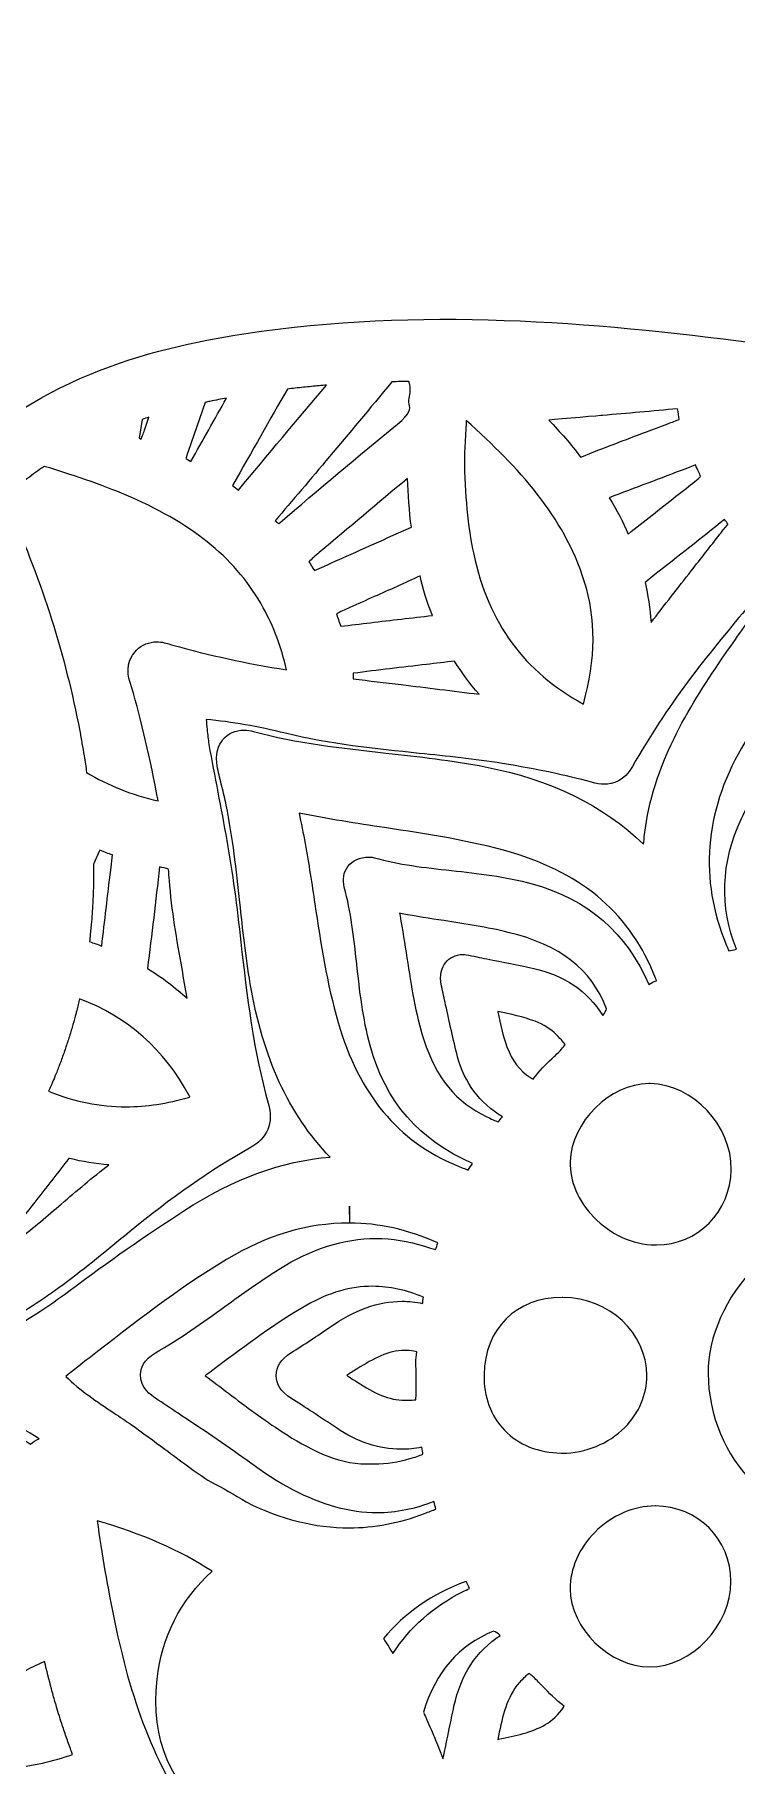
# Model space of a CAD drawing. Extents: x 269 to 1731, y -1926 to -73.
# Drawn here: x 707 to 956, y -1121 to -508 of the extents above; entities that cross this region are included whole.
import ezdxf

# ---------------------------------------------------------------- set-up
doc = ezdxf.new("R2010")
doc.units = 0
doc.header["$MEASUREMENT"] = 0
doc.layers.add('Layer 1', color=7, linetype='Continuous')

# ---------------------------------------------------------------- blocks, each defined once
blk = doc.blocks.new('block 2')
at = {"layer": 'Layer 1', "lineweight": 0}
for points, knots in [([(1727.83, -958.95), (1726.68, -954.34), (1724.8, -950), (1722.31, -945.93), (1722.29, -945.91), (1722.29, -945.89), (1722.27, -945.87), (1716.12, -937.89), (1708.18, -931.56), (1700.07, -925.88), (1667.18, -902.79), (1631.82, -888.44), (1589, -872.06), (1578.01, -867.86), (1566.75, -863.94), (1555.87, -860.14), (1555.87, -860.14), (1552.88, -859.1), (1552.88, -859.1), (1553.83, -858.46), (1554.76, -857.83), (1555.69, -857.18), (1588.32, -834.97), (1614.84, -810.79), (1637.02, -783.19), (1672.78, -738.74), (1693.97, -687.22), (1700.03, -630.03), (1707.51, -559.44), (1696.82, -487.29), (1665.36, -396.07), (1626.36, -282.98), (1570.22, -179.61), (1515.38, -84.76), (1515.38, -84.76), (1515.25, -84.5), (1515.25, -84.5), (1514.71, -83.61), (1514.12, -82.59), (1513.29, -81.58), (1513.11, -81.36), (1512.77, -80.67), (1512.54, -80.21), (1509.71, -74.47), (1505.77, -72.61), (1500.84, -74.73), (1494.21, -77.56), (1496.01, -84.45), (1496.59, -86.7), (1496.72, -87.2), (1496.86, -87.67), (1496.92, -88.11), (1499.63, -105.08), (1502.4, -122.06), (1505.15, -139.04), (1510.66, -172.86), (1516.33, -207.85), (1521.54, -242.3), (1530.4, -301.03), (1540.46, -367.6), (1541.49, -434.18), (1542, -468.91), (1541.21, -505.97), (1531.89, -541.69), (1517.09, -598.39), (1481.76, -633.77), (1423.88, -649.82), (1395.88, -657.59), (1365.21, -661.08), (1327.32, -660.76), (1323.6, -660.72), (1321.56, -660.09), (1319.84, -658.42), (1287.13, -626.78), (1245.2, -617.5), (1212.33, -612.95), (1150.71, -604.42), (1089.56, -610.2), (1032.67, -617.72), (1023.63, -618.91), (1014.52, -620.43), (1005.72, -621.89), (1003.82, -622.21), (1001.92, -622.51), (1000, -622.84), (998.08, -622.51), (996.18, -622.21), (994.28, -621.89), (985.48, -620.43), (976.37, -618.91), (967.33, -617.72), (910.44, -610.2), (849.29, -604.42), (787.67, -612.95), (754.8, -617.5), (712.87, -626.78), (680.16, -658.42), (678.44, -660.09), (676.4, -660.72), (672.68, -660.76), (634.79, -661.08), (604.12, -657.59), (576.12, -649.82), (518.24, -633.77), (482.91, -598.39), (468.11, -541.69), (458.79, -505.97), (458, -468.91), (458.51, -434.18), (459.54, -367.6), (469.6, -301.03), (478.46, -242.3), (483.67, -207.85), (489.34, -172.86), (494.85, -139.04), (497.6, -122.06), (500.37, -105.08), (503.08, -88.11), (503.14, -87.67), (503.28, -87.2), (503.41, -86.7), (503.99, -84.45), (505.79, -77.56), (499.16, -74.73), (494.23, -72.61), (490.29, -74.47), (487.46, -80.21), (487.23, -80.67), (486.89, -81.36), (486.71, -81.58), (485.88, -82.59), (485.29, -83.61), (484.75, -84.5), (484.75, -84.5), (484.62, -84.76), (484.62, -84.76), (429.78, -179.61), (373.64, -282.98), (334.64, -396.07), (303.18, -487.29), (292.49, -559.44), (299.97, -630.03), (306.03, -687.22), (327.22, -738.74), (362.98, -783.19), (385.16, -810.79), (411.68, -834.97), (444.31, -857.18), (445.24, -857.83), (446.17, -858.46), (447.12, -859.1), (447.12, -859.1), (444.13, -860.14), (444.13, -860.14), (433.25, -863.94), (421.99, -867.86), (411, -872.06), (368.18, -888.44), (332.82, -902.79), (299.93, -925.88), (291.82, -931.56), (283.88, -937.89), (277.73, -945.87), (277.71, -945.89), (277.71, -945.91), (277.69, -945.93), (275.2, -950), (273.32, -954.34), (272.17, -958.95), (268.8, -972.58), (272.25, -985.36), (278.09, -996.21), (279.65, -998.01), (281.37, -999.71), (283.25, -1001.27), (287.46, -1004.78), (291.72, -1008.73), (295.89, -1013.01), (318.51, -1036.18), (341.09, -1055.06), (364.68, -1070.45), (395.85, -1087.51), (429.8, -1099.64), (462.73, -1104.96), (474.64, -1106.88), (487.84, -1108.17), (501.79, -1108.17), (517.58, -1108.17), (534.3, -1106.51), (551.18, -1102.19), (572.26, -1096.85), (593.55, -1087.39), (613.5, -1071.92), (613.89, -1071.68), (614.27, -1071.42), (614.66, -1071.17), (615.16, -1070.83), (615.77, -1070.49), (616.4, -1070.14), (618.62, -1068.91), (621.23, -1067.47), (622.82, -1065.19), (622.74, -1067.45), (622.68, -1069.7), (622.64, -1071.94), (621.79, -1122.2), (623.55, -1166.98), (628, -1208.79), (635.42, -1278.33), (648.92, -1348.04), (669.24, -1421.91), (692.41, -1506.07), (724.43, -1590.9), (764.42, -1674.04), (766.72, -1678.82), (767.45, -1683.04), (766.74, -1687.33), (764.26, -1702.11), (765.53, -1716.28), (767.11, -1728.2), (771.88, -1764.21), (787.85, -1787.68), (815.89, -1799.99), (822.48, -1802.9), (825.35, -1806.54), (827.25, -1814.47), (833.78, -1841.58), (848.56, -1864.81), (871.2, -1883.49), (905.47, -1911.81), (946.27, -1926.12), (992.6, -1926.12), (995.03, -1926.12), (997.53, -1926.06), (1000, -1925.98), (1002.47, -1926.06), (1004.97, -1926.12), (1007.4, -1926.12), (1053.73, -1926.12), (1094.53, -1911.81), (1128.8, -1883.49), (1151.44, -1864.81), (1166.22, -1841.58), (1172.75, -1814.47), (1174.65, -1806.54), (1177.52, -1802.9), (1184.11, -1799.99), (1212.15, -1787.68), (1228.12, -1764.21), (1232.89, -1728.2), (1234.47, -1716.28), (1235.74, -1702.11), (1233.26, -1687.33), (1232.55, -1683.04), (1233.28, -1678.82), (1235.58, -1674.04), (1275.57, -1590.9), (1307.59, -1506.07), (1330.76, -1421.91), (1351.08, -1348.04), (1364.58, -1278.33), (1372, -1208.79), (1376.45, -1166.98), (1378.21, -1122.2), (1377.36, -1071.94), (1377.32, -1069.7), (1377.26, -1067.45), (1377.18, -1065.19), (1378.77, -1067.47), (1381.38, -1068.91), (1383.6, -1070.14), (1384.23, -1070.49), (1384.84, -1070.83), (1385.34, -1071.17), (1385.73, -1071.42), (1386.11, -1071.68), (1386.5, -1071.92), (1406.45, -1087.39), (1427.74, -1096.85), (1448.82, -1102.19), (1465.7, -1106.51), (1482.42, -1108.17), (1498.21, -1108.17), (1512.16, -1108.17), (1525.36, -1106.88), (1537.27, -1104.96), (1570.2, -1099.64), (1604.15, -1087.51), (1635.32, -1070.45), (1658.91, -1055.06), (1681.49, -1036.18), (1704.11, -1013.01), (1708.28, -1008.73), (1712.54, -1004.78), (1716.75, -1001.27), (1718.63, -999.71), (1720.35, -998.01), (1721.91, -996.21), (1727.75, -985.36), (1731.2, -972.58), (1727.83, -958.95)], [0, 0, 0, 0, 1, 1, 1, 2, 2, 2, 3, 3, 3, 4, 4, 4, 5, 5, 5, 6, 6, 6, 7, 7, 7, 8, 8, 8, 9, 9, 9, 10, 10, 10, 11, 11, 11, 12, 12, 12, 13, 13, 13, 14, 14, 14, 15, 15, 15, 16, 16, 16, 17, 17, 17, 18, 18, 18, 19, 19, 19, 20, 20, 20, 21, 21, 21, 22, 22, 22, 23, 23, 23, 24, 24, 24, 25, 25, 25, 26, 26, 26, 27, 27, 27, 28, 28, 28, 29, 29, 29, 30, 30, 30, 31, 31, 31, 32, 32, 32, 33, 33, 33, 34, 34, 34, 35, 35, 35, 36, 36, 36, 37, 37, 37, 38, 38, 38, 39, 39, 39, 40, 40, 40, 41, 41, 41, 42, 42, 42, 43, 43, 43, 44, 44, 44, 45, 45, 45, 46, 46, 46, 47, 47, 47, 48, 48, 48, 49, 49, 49, 50, 50, 50, 51, 51, 51, 52, 52, 52, 53, 53, 53, 54, 54, 54, 55, 55, 55, 56, 56, 56, 57, 57, 57, 58, 58, 58, 59, 59, 59, 60, 60, 60, 61, 61, 61, 62, 62, 62, 63, 63, 63, 64, 64, 64, 65, 65, 65, 66, 66, 66, 67, 67, 67, 68, 68, 68, 69, 69, 69, 70, 70, 70, 71, 71, 71, 72, 72, 72, 73, 73, 73, 74, 74, 74, 75, 75, 75, 76, 76, 76, 77, 77, 77, 78, 78, 78, 79, 79, 79, 80, 80, 80, 81, 81, 81, 82, 82, 82, 83, 83, 83, 84, 84, 84, 85, 85, 85, 86, 86, 86, 87, 87, 87, 88, 88, 88, 89, 89, 89, 90, 90, 90, 91, 91, 91, 92, 92, 92, 93, 93, 93, 94, 94, 94, 95, 95, 95, 96, 96, 96, 97, 97, 97, 98, 98, 98, 99, 99, 99, 100, 100, 100, 100]), ([(839.91, -630.72), (840.41, -632.58), (840.51, -634.26), (840.07, -636.02), (839.85, -636.91), (839.83, -637.84), (840.03, -638.73), (840.45, -640.61), (840.39, -642.14), (835.88, -645.82), (821.83, -657.26), (807.82, -669.19), (794.26, -680.71), (794.26, -680.71), (793.79, -681.12), (793.79, -681.12), (793.37, -680.72), (792.94, -680.37), (792.54, -680.05), (804.73, -665.82), (817.93, -650.11), (833.86, -630.86), (835.84, -630.8), (837.86, -630.76), (839.91, -630.72)], [0, 0, 0, 0, 1, 1, 1, 2, 2, 2, 3, 3, 3, 4, 4, 4, 5, 5, 5, 6, 6, 6, 7, 7, 7, 8, 8, 8, 8]), ([(775.3, -636.66), (771.11, -644.1), (766.89, -651.58), (762.7, -659.06), (762.09, -658.7), (761.43, -658.34), (760.9, -658.03), (761.14, -657.3), (761.45, -656.41), (761.75, -655.53), (761.75, -655.53), (767.75, -638.16), (767.75, -638.16), (768.3, -638.04), (768.85, -637.92), (769.41, -637.8), (771.56, -637.37), (773.5, -636.97), (775.3, -636.66)], [0, 0, 0, 0, 1, 1, 1, 2, 2, 2, 3, 3, 3, 4, 4, 4, 5, 5, 5, 6, 6, 6, 6]), ([(810.75, -632.05), (800.38, -644.24), (789.79, -656.74), (779.56, -669.25), (778.93, -668.73), (778.21, -668.16), (777.38, -667.62), (784.39, -655.38), (790.78, -644.16), (796.85, -633.43), (797.76, -633.31), (798.69, -633.21), (799.66, -633.11), (801.58, -632.9), (803.48, -632.7), (805.46, -632.52), (807.2, -632.34), (808.96, -632.18), (810.75, -632.05)], [0, 0, 0, 0, 1, 1, 1, 2, 2, 2, 3, 3, 3, 4, 4, 4, 5, 5, 5, 6, 6, 6, 6]), ([(745.44, -644.18), (746.26, -643.92), (747.05, -643.64), (747.84, -643.4), (747.84, -643.4), (746.28, -647.94), (746.28, -647.94), (746.04, -648.65), (745.82, -649.28), (745.56, -649.84), (745.37, -650.27), (745.21, -650.73), (745.07, -651.16), (744.81, -651.04), (744.57, -650.92), (744.32, -650.8), (744.32, -650.8), (745.44, -644.18), (745.44, -644.18)], [0, 0, 0, 0, 1, 1, 1, 2, 2, 2, 3, 3, 3, 4, 4, 4, 5, 5, 5, 6, 6, 6, 6]), ([(889.42, -644.39), (893.62, -644.04), (908.46, -642.77), (908.46, -642.77), (917.17, -642.04), (926.17, -641.27), (935.04, -640.38), (935.25, -641.7), (935.49, -643.17), (935.59, -644.14), (934.6, -644.59), (933, -645.19), (931.53, -645.74), (931.53, -645.74), (924.05, -648.55), (924.05, -648.55), (916.49, -651.4), (908.7, -654.33), (901.1, -657.39), (900.94, -657.45), (900.82, -657.49), (900.7, -657.53), (897.3, -652.94), (893.48, -648.69), (889.42, -644.39)], [0, 0, 0, 0, 1, 1, 1, 2, 2, 2, 3, 3, 3, 4, 4, 4, 5, 5, 5, 6, 6, 6, 7, 7, 7, 8, 8, 8, 8]), ([(860.22, -644.57), (878.92, -661.47), (894.57, -678.15), (901.99, -701.44), (906.24, -714.76), (906.16, -729.03), (901.69, -744.96), (880.8, -733.64), (868.07, -716.26), (862.85, -691.91), (860.71, -681.85), (859.66, -670.99), (859.54, -657.71), (859.54, -657.71), (860.1, -646.77), (860.22, -644.57)], [0, 0, 0, 0, 1, 1, 1, 2, 2, 2, 3, 3, 3, 4, 4, 4, 5, 5, 5, 5]), ([(1000.24, -652.29), (1000.3, -652.37), (1000.36, -652.45), (1000.42, -652.53), (1004.49, -657.99), (1008.77, -663.83), (1012.29, -669.84), (1021.85, -686.09), (1033.38, -702.21), (1047.53, -719.09), (1061.96, -736.29), (1072.68, -751.45), (1081.29, -766.84), (1083.74, -771.2), (1087.15, -773.41), (1091.44, -773.41), (1092.61, -773.41), (1093.8, -773.23), (1095.1, -772.88), (1117.94, -766.45), (1141.78, -763.82), (1166.24, -761.46), (1177.3, -760.39), (1188.19, -758.2), (1198.71, -756.06), (1206.71, -754.44), (1214.98, -752.75), (1223.11, -751.63), (1223.11, -751.63), (1223.94, -751.53), (1223.94, -751.53), (1226.87, -751.09), (1229.66, -750.72), (1232.39, -750.5), (1232.45, -750.48), (1232.51, -750.48), (1232.57, -750.48), (1232.55, -750.56), (1232.55, -750.66), (1232.53, -750.76), (1231.38, -762.31), (1228.83, -774.03), (1226.38, -785.35), (1226.38, -785.35), (1225.59, -788.99), (1225.59, -788.99), (1222.95, -801.12), (1221.75, -813.48), (1220.6, -825.44), (1219.85, -833.21), (1219.08, -841.27), (1217.91, -849.04), (1216.13, -861.07), (1213.97, -873.96), (1210.43, -886.56), (1209.72, -889.1), (1207.56, -896.81), (1215.87, -901.58), (1236.45, -913.36), (1256.73, -928.12), (1277.89, -946.7), (1282.54, -950.77), (1287.66, -953.84), (1292.63, -956.79), (1294.81, -958.1), (1296.86, -959.32), (1298.88, -960.63), (1310.42, -968.11), (1320.77, -974.92), (1330.54, -982.52), (1330.58, -982.55), (1330.64, -982.59), (1330.7, -982.65), (1330.62, -982.71), (1330.52, -982.79), (1330.42, -982.85), (1322.27, -989.16), (1313.35, -995.73), (1303.47, -1000.94), (1300.29, -1002.6), (1297.08, -1004.52), (1293.78, -1006.76), (1293.14, -1006.28), (1292.51, -1005.89), (1291.82, -1005.53), (1298.9, -1000.62), (1306.04, -995.93), (1313.47, -991.56), (1316.99, -989.48), (1318.99, -986.31), (1318.99, -982.83), (1318.99, -980.67), (1318.18, -976.58), (1312.71, -973.39), (1299.34, -965.6), (1286.43, -956.38), (1273.95, -947.47), (1262.17, -939.06), (1250, -930.37), (1237.28, -922.72), (1219.95, -912.29), (1204.19, -906.73), (1188.29, -905.48), (1188.3, -905.46), (1188.34, -905.44), (1188.36, -905.42), (1208.21, -885.24), (1214.33, -860.03), (1217.43, -840.32), (1218.82, -831.53), (1219.81, -822.61), (1220.74, -813.98), (1222.44, -798.58), (1224.18, -782.67), (1228.3, -767.6), (1229.58, -762.93), (1228.26, -759.84), (1226.91, -758.08), (1225.05, -755.64), (1222.08, -754.3), (1218.52, -754.3), (1217.41, -754.3), (1216.23, -754.44), (1214.98, -754.69), (1212.57, -755.19), (1210.17, -755.74), (1207.8, -756.32), (1203.28, -757.36), (1199.01, -758.35), (1194.7, -758.97), (1186.5, -760.13), (1178.13, -761.18), (1170.04, -762.19), (1159.77, -763.46), (1149.16, -764.79), (1138.74, -766.37), (1113.21, -770.25), (1093.08, -779.47), (1077.59, -794.47), (1075.87, -772.01), (1065.48, -752.95), (1055.05, -736.84), (1049.17, -727.8), (1042.82, -718.98), (1036.65, -710.43), (1027.19, -697.29), (1017.39, -683.71), (1009.5, -669.39), (1007.42, -665.61), (1004.08, -663.45), (1000.36, -663.45), (996.48, -663.45), (992.96, -665.78), (990.7, -669.88), (982.84, -684.15), (973.09, -697.66), (963.67, -710.74), (959.35, -716.7), (954.9, -722.87), (950.65, -729.09), (938.93, -746.26), (926.19, -766.63), (923.36, -791.12), (923.22, -792.27), (923.12, -793.44), (923.02, -794.61), (908.52, -780.71), (890.04, -771.71), (866.92, -767.2), (855.21, -764.9), (843.28, -763.6), (831.76, -762.33), (816.21, -760.61), (800.12, -758.85), (784.88, -754.65), (783.73, -754.34), (782.59, -754.18), (781.5, -754.18), (778.47, -754.18), (775.84, -755.39), (774.04, -757.58), (772.59, -759.36), (771.09, -762.57), (772.14, -767.67), (772.59, -769.83), (773.13, -771.95), (773.66, -774.09), (774.24, -776.4), (774.77, -778.6), (775.23, -780.83), (777.5, -792.13), (778.79, -803.91), (780.03, -815.28), (781.04, -824.68), (782.11, -834.42), (783.73, -844.02), (788.19, -870.3), (797.25, -890.1), (811.97, -905.42), (794.95, -906.75), (777.96, -913), (760.21, -924.42), (746.85, -933.04), (733.31, -942.5), (719.98, -952.52), (709.07, -960.71), (697.26, -967.59), (688.2, -972.68), (682.81, -975.69), (681.53, -979.47), (681.39, -982.12), (681.25, -984.77), (682.14, -988.65), (687.13, -992.17), (688.2, -992.92), (689.25, -993.5), (690.18, -993.99), (690.55, -994.21), (690.93, -994.41), (691.28, -994.63), (692.87, -995.54), (694.43, -996.47), (696.01, -997.38), (700.47, -999.99), (704.76, -1002.48), (708.91, -1005.17), (707.81, -1005.65), (706.8, -1006.28), (705.87, -1007.01), (702.98, -1005.19), (700.33, -1003.63), (697.77, -1002.2), (687.64, -996.58), (678.18, -989.46), (669.48, -982.55), (677.27, -976.5), (685.92, -971.12), (694.27, -965.93), (701.45, -961.48), (708.9, -956.85), (715.94, -951.72), (723.99, -945.83), (731.79, -939.44), (739.31, -933.24), (739.31, -933.24), (740.83, -932), (740.83, -932), (755.6, -919.85), (769.55, -910.13), (783.44, -902.29), (789.93, -898.63), (792.1, -893.41), (790.09, -886.34), (784.8, -867.82), (782.55, -848.25), (780.37, -829.31), (779.68, -823.22), (778.97, -816.93), (778.13, -810.73), (776.61, -799.12), (774.37, -787.48), (772.24, -776.22), (771.15, -770.56), (770.08, -764.92), (769.07, -759.24), (768.77, -757.58), (768.62, -755.84), (768.44, -754), (768.34, -752.79), (768.22, -751.59), (768.06, -750.4), (777.14, -751.29), (786.6, -752.93), (796.24, -755.31), (811.95, -759.17), (828.02, -760.83), (843.57, -762.43), (853.23, -763.42), (863.24, -764.45), (872.92, -766.01), (885.35, -768.01), (895.42, -770.15), (904.58, -772.68), (906.24, -773.16), (907.73, -773.37), (909.09, -773.37), (912.06, -773.37), (916.2, -772.28), (919.09, -767.1), (930.78, -746.01), (945.96, -727.11), (959.28, -711.4), (967.37, -701.86), (974.04, -691.35), (980.49, -681.2), (983.18, -676.97), (985.95, -672.61), (988.76, -668.42), (991.77, -663.92), (995.79, -658.07), (1000.16, -652.39), (1000.18, -652.37), (1000.2, -652.33), (1000.24, -652.29)], [0, 0, 0, 0, 1, 1, 1, 2, 2, 2, 3, 3, 3, 4, 4, 4, 5, 5, 5, 6, 6, 6, 7, 7, 7, 8, 8, 8, 9, 9, 9, 10, 10, 10, 11, 11, 11, 12, 12, 12, 13, 13, 13, 14, 14, 14, 15, 15, 15, 16, 16, 16, 17, 17, 17, 18, 18, 18, 19, 19, 19, 20, 20, 20, 21, 21, 21, 22, 22, 22, 23, 23, 23, 24, 24, 24, 25, 25, 25, 26, 26, 26, 27, 27, 27, 28, 28, 28, 29, 29, 29, 30, 30, 30, 31, 31, 31, 32, 32, 32, 33, 33, 33, 34, 34, 34, 35, 35, 35, 36, 36, 36, 37, 37, 37, 38, 38, 38, 39, 39, 39, 40, 40, 40, 41, 41, 41, 42, 42, 42, 43, 43, 43, 44, 44, 44, 45, 45, 45, 46, 46, 46, 47, 47, 47, 48, 48, 48, 49, 49, 49, 50, 50, 50, 51, 51, 51, 52, 52, 52, 53, 53, 53, 54, 54, 54, 55, 55, 55, 56, 56, 56, 57, 57, 57, 58, 58, 58, 59, 59, 59, 60, 60, 60, 61, 61, 61, 62, 62, 62, 63, 63, 63, 64, 64, 64, 65, 65, 65, 66, 66, 66, 67, 67, 67, 68, 68, 68, 69, 69, 69, 70, 70, 70, 71, 71, 71, 72, 72, 72, 73, 73, 73, 74, 74, 74, 75, 75, 75, 76, 76, 76, 77, 77, 77, 78, 78, 78, 79, 79, 79, 80, 80, 80, 81, 81, 81, 82, 82, 82, 83, 83, 83, 84, 84, 84, 85, 85, 85, 86, 86, 86, 87, 87, 87, 88, 88, 88, 89, 89, 89, 90, 90, 90, 91, 91, 91, 92, 92, 92, 93, 93, 93, 94, 94, 94, 95, 95, 95, 96, 96, 96, 97, 97, 97, 98, 98, 98, 99, 99, 99, 100, 100, 100, 101, 101, 101, 101]), ([(700.9, -668.26), (703.04, -666.46), (705.02, -664.93), (706.98, -663.49), (707.91, -662.82), (708.86, -662.12), (709.81, -661.49), (709.86, -661.45), (710.54, -660.98), (710.79, -660.8), (722.91, -664.44), (732.72, -667.94), (741.45, -671.76), (764.12, -681.62), (779.02, -694.04), (788.31, -710.86), (791.93, -717.43), (794.64, -724.63), (796.56, -732.85), (782.49, -730.63), (768.97, -727.68), (756.31, -724.1), (756.01, -724.02), (755.73, -723.94), (755.44, -723.84), (754.13, -723.45), (752.49, -722.93), (750.57, -722.93), (747.88, -722.93), (745.4, -723.96), (743.41, -725.92), (738.89, -730.43), (740.66, -735.76), (741.39, -738.03), (741.49, -738.33), (741.59, -738.61), (741.66, -738.88), (745.21, -751.05), (748.29, -764.27), (751.08, -779.25), (741.82, -777.17), (733.31, -773.79), (725.75, -769.18), (725.5, -767.28), (725.2, -765.32), (724.86, -763.3), (724.63, -761.82), (724.39, -760.35), (724.13, -758.97), (723.89, -757.46), (723.62, -755.98), (723.34, -754.48), (718.25, -727.78), (710, -701.64), (698.78, -676.77), (696.82, -672.43), (696.75, -671.74), (700.9, -668.26)], [0, 0, 0, 0, 1, 1, 1, 2, 2, 2, 3, 3, 3, 4, 4, 4, 5, 5, 5, 6, 6, 6, 7, 7, 7, 8, 8, 8, 9, 9, 9, 10, 10, 10, 11, 11, 11, 12, 12, 12, 13, 13, 13, 14, 14, 14, 15, 15, 15, 16, 16, 16, 17, 17, 17, 18, 18, 18, 19, 19, 19, 19]), ([(938.08, -668.61), (938.08, -668.61), (934.36, -671.52), (934.36, -671.52), (928.84, -675.84), (923.16, -680.27), (917.56, -684.76), (915.8, -680.63), (913.57, -676.37), (910.81, -671.9), (919.9, -668.5), (929.06, -665.01), (937.92, -661.63), (937.92, -661.63), (941.35, -660.32), (941.35, -660.32), (942.18, -661.99), (942.91, -663.51), (943.19, -664.36), (942.34, -665.29), (940.2, -666.97), (938.08, -668.61)], [0, 0, 0, 0, 1, 1, 1, 2, 2, 2, 3, 3, 3, 4, 4, 4, 5, 5, 5, 6, 6, 6, 7, 7, 7, 7]), ([(804.49, -694.56), (805.34, -693.71), (806.83, -692.44), (808.17, -691.31), (818.58, -682.55), (828.97, -673.8), (839.42, -665.07), (839.64, -670.73), (840.03, -676.55), (840.76, -682.35), (840.76, -682.35), (832.49, -686.05), (832.49, -686.05), (823.81, -689.93), (815.12, -693.8), (806.47, -697.72), (805.68, -696.52), (804.95, -695.37), (804.49, -694.56)], [0, 0, 0, 0, 1, 1, 1, 2, 2, 2, 3, 3, 3, 4, 4, 4, 5, 5, 5, 6, 6, 6, 6]), ([(952.84, -681.3), (952.82, -681.32), (952.81, -681.36), (952.79, -681.38), (952.03, -682.27), (951.12, -683.38), (950.01, -684.82), (946.65, -689.15), (943.27, -693.47), (939.88, -697.8), (935.19, -703.8), (930.4, -709.93), (925.64, -716.13), (925.24, -711.1), (924.55, -706.39), (923.52, -701.88), (923.52, -701.88), (927, -699.13), (927, -699.13), (935.13, -692.76), (943.5, -686.19), (951.7, -679.6), (952.13, -680.25), (952.51, -680.8), (952.84, -681.3)], [0, 0, 0, 0, 1, 1, 1, 2, 2, 2, 3, 3, 3, 4, 4, 4, 5, 5, 5, 6, 6, 6, 7, 7, 7, 8, 8, 8, 8]), ([(826.24, -716.17), (822.78, -716.58), (819.29, -717), (815.81, -717.41), (815.2, -715.75), (814.56, -714.11), (814.25, -713), (815.38, -712.41), (817.24, -711.57), (818.94, -710.8), (821.83, -709.5), (824.74, -708.21), (827.64, -706.92), (832.97, -704.57), (838.45, -702.14), (843.85, -699.62), (844.86, -704.23), (846.32, -708.9), (848.2, -713.61), (840.9, -714.42), (833.58, -715.29), (826.24, -716.17)], [0, 0, 0, 0, 1, 1, 1, 2, 2, 2, 3, 3, 3, 4, 4, 4, 5, 5, 5, 6, 6, 6, 7, 7, 7, 7]), ([(1047.14, -833.05), (1046.26, -832.78), (1045.37, -832.5), (1044.62, -832.24), (1044.9, -831.37), (1045.26, -830.36), (1045.59, -829.37), (1050.4, -815.36), (1049.71, -801.14), (1043.53, -787.05), (1039.16, -777.03), (1033.13, -768.31), (1026.28, -758.75), (1026.28, -758.75), (1024.81, -756.69), (1024.81, -756.69), (1019.25, -748.97), (1013.52, -740.98), (1008.79, -732.69), (1007.9, -731.17), (1005.18, -726.48), (1000.22, -726.48), (996.93, -726.48), (994.16, -728.45), (991.97, -732.33), (987.41, -740.37), (981.89, -748.08), (976.53, -755.54), (974.1, -758.95), (971.56, -762.47), (969.15, -765.99), (964.04, -773.43), (960.5, -779.43), (957.67, -785.5), (950.39, -801.2), (949.8, -816.77), (955.87, -831.81), (954.84, -832.07), (953.91, -832.28), (953.18, -832.42), (952.71, -831.37), (952.07, -829.69), (951.42, -828.01), (942.53, -804.76), (945.05, -781.33), (958.94, -758.41), (971.41, -737.81), (986.01, -718.74), (999.96, -701.15), (1003.03, -705.12), (1006.11, -709.06), (1009.2, -713.02), (1022.97, -730.53), (1037.18, -748.66), (1047, -768.96), (1051.77, -778.83), (1054.18, -789.64), (1054.2, -801.02), (1054.24, -811.47), (1051.92, -821.95), (1047.14, -833.05)], [0, 0, 0, 0, 1, 1, 1, 2, 2, 2, 3, 3, 3, 4, 4, 4, 5, 5, 5, 6, 6, 6, 7, 7, 7, 8, 8, 8, 9, 9, 9, 10, 10, 10, 11, 11, 11, 12, 12, 12, 13, 13, 13, 14, 14, 14, 15, 15, 15, 16, 16, 16, 17, 17, 17, 18, 18, 18, 19, 19, 19, 20, 20, 20, 20]), ([(820.16, -734.09), (828.79, -732.97), (837.6, -731.94), (846.11, -730.95), (849.41, -730.57), (852.72, -730.18), (856.08, -729.78), (858.53, -733.76), (861.36, -737.62), (864.77, -741.51), (855.49, -740.33), (846.23, -739.2), (837.18, -738.11), (831.52, -737.42), (825.86, -736.75), (820.2, -736.03), (820.18, -735.66), (820.18, -735.26), (820.18, -734.92), (820.16, -734.65), (820.16, -734.37), (820.16, -734.09)], [0, 0, 0, 0, 1, 1, 1, 2, 2, 2, 3, 3, 3, 4, 4, 4, 5, 5, 5, 6, 6, 6, 7, 7, 7, 7]), ([(927.4, -843.03), (926.53, -843.32), (925.64, -843.76), (924.82, -844.29), (917.07, -826.05), (903.2, -814.04), (883.59, -808.64), (874.05, -806.02), (864.33, -804.96), (854.93, -803.93), (845.37, -802.88), (836.35, -801.87), (827.57, -799.39), (827.15, -799.28), (826.73, -799.2), (826.3, -799.18), (826.06, -799.16), (825.82, -799.16), (825.59, -799.16), (822.54, -799.16), (819.95, -800.34), (818.32, -802.48), (816.74, -804.54), (816.29, -807.17), (817.02, -809.84), (819.39, -818.57), (820.36, -827.49), (821.41, -836.93), (822.46, -846.45), (823.55, -856.29), (826.16, -865.92), (831.5, -885.65), (843.69, -899.66), (862.41, -907.64), (861.88, -908.51), (861.34, -909.38), (860.93, -909.99), (859.88, -909.64), (858.32, -908.98), (856.87, -908.39), (836.01, -899.82), (822.26, -883.24), (814.84, -857.71), (810.88, -844.06), (808.71, -829.63), (806.59, -815.7), (805.54, -808.72), (804.45, -801.51), (803.15, -794.41), (802.47, -790.79), (801.74, -787.17), (800.99, -783.56), (811.12, -785.7), (821.35, -787.24), (831.31, -788.73), (846.21, -790.97), (861.62, -793.28), (876.18, -797.55), (901.93, -805.15), (918.61, -819.72), (927.22, -842.1), (927.36, -842.45), (927.46, -842.73), (927.52, -842.97), (927.48, -842.99), (927.44, -843.01), (927.4, -843.03)], [0, 0, 0, 0, 1, 1, 1, 2, 2, 2, 3, 3, 3, 4, 4, 4, 5, 5, 5, 6, 6, 6, 7, 7, 7, 8, 8, 8, 9, 9, 9, 10, 10, 10, 11, 11, 11, 12, 12, 12, 13, 13, 13, 14, 14, 14, 15, 15, 15, 16, 16, 16, 17, 17, 17, 18, 18, 18, 19, 19, 19, 20, 20, 20, 21, 21, 21, 22, 22, 22, 22]), ([(728.21, -801.71), (728.21, -801.71), (729.69, -798.39), (730.42, -796.72), (732.03, -797.42), (733.49, -797.95), (734.94, -798.37), (734.94, -798.37), (734.3, -803.75), (734.3, -803.75), (733.21, -812.91), (732.15, -821.81), (731.14, -830.66), (729.71, -830.13), (728.25, -829.59), (726.8, -829.1), (726.9, -828.29), (726.98, -827.49), (727.04, -826.7), (727.04, -826.7), (727.42, -823), (727.42, -823), (727.61, -820.51), (727.79, -818.04), (727.95, -815.5), (727.99, -814.47), (728.03, -813.44), (728.07, -812.36), (728.11, -811.98), (728.13, -811.62), (728.11, -811.25), (728.25, -807.98), (728.29, -804.86), (728.21, -801.71)], [0, 0, 0, 0, 1, 1, 1, 2, 2, 2, 3, 3, 3, 4, 4, 4, 5, 5, 5, 6, 6, 6, 7, 7, 7, 8, 8, 8, 9, 9, 9, 10, 10, 10, 11, 11, 11, 11]), ([(747.3, -838.58), (748.79, -826.82), (750.31, -814.69), (751.54, -802.66), (752.75, -802.9), (753.93, -803.13), (754.69, -803.35), (754.88, -804.46), (755.02, -806.46), (755.1, -807.41), (755.87, -818.06), (757.73, -828.54), (759.55, -838.69), (760.17, -842.14), (760.78, -845.64), (761.35, -849.14), (757.18, -845.4), (752.53, -841.76), (747.3, -838.58)], [0, 0, 0, 0, 1, 1, 1, 2, 2, 2, 3, 3, 3, 4, 4, 4, 5, 5, 5, 6, 6, 6, 6]), ([(867.52, -835.21), (865.14, -834.74), (862.73, -834.26), (860.22, -833.75), (859.84, -833.67), (859.44, -833.63), (859.05, -833.63), (859.01, -833.63), (858.97, -833.63), (858.93, -833.65), (856.46, -833.69), (854.32, -834.74), (852.85, -836.6), (851.71, -838.1), (850.52, -840.75), (851.45, -844.87), (851.94, -847.08), (852.44, -849.32), (852.91, -851.56), (854.22, -857.55), (855.57, -863.77), (857.15, -869.86), (859.48, -878.96), (864.95, -886.28), (873, -891.13), (872.46, -891.83), (871.95, -892.5), (871.53, -892.97), (870.55, -892.58), (868.98, -891.85), (867.46, -891.13), (856.69, -886.09), (849.41, -877.16), (845.18, -863.88), (842.17, -854.52), (840.72, -844.95), (839.18, -834.8), (838.45, -829.93), (837.68, -824.9), (836.75, -819.94), (836.69, -819.66), (836.63, -819.38), (836.57, -819.06), (836.89, -819.12), (837.2, -819.18), (837.52, -819.24), (842.43, -820.17), (847.39, -820.92), (852.22, -821.66), (859.8, -822.82), (867.64, -824.01), (875.1, -825.83), (893.42, -830.26), (904.5, -838.85), (909.9, -852.86), (909.73, -853.52), (909.21, -854.43), (908.6, -855.28), (903.06, -846.55), (894.81, -840.95), (884.08, -838.6), (878.68, -837.41), (873.26, -836.34), (867.52, -835.21)], [0, 0, 0, 0, 1, 1, 1, 2, 2, 2, 3, 3, 3, 4, 4, 4, 5, 5, 5, 6, 6, 6, 7, 7, 7, 8, 8, 8, 9, 9, 9, 10, 10, 10, 11, 11, 11, 12, 12, 12, 13, 13, 13, 14, 14, 14, 15, 15, 15, 16, 16, 16, 17, 17, 17, 18, 18, 18, 19, 19, 19, 20, 20, 20, 21, 21, 21, 21]), ([(719.32, -863.73), (719.8, -862.3), (720.23, -860.84), (720.67, -859.39), (720.75, -859.1), (720.83, -858.82), (720.91, -858.5), (721.32, -857.16), (721.68, -855.79), (722.03, -854.43), (722.07, -854.31), (722.09, -854.19), (722.11, -854.07), (722.49, -852.64), (722.85, -851.22), (723.16, -849.84), (723.2, -849.68), (723.24, -849.52), (723.28, -849.34), (740.42, -855.87), (753.2, -867.19), (762.19, -883.81), (762.24, -883.91), (762.3, -884.01), (762.34, -884.11), (762.19, -884.15), (762.01, -884.21), (761.83, -884.27), (754.37, -886.46), (746.93, -887.59), (739.73, -887.59), (730.48, -887.59), (721.28, -885.73), (712.3, -882.09), (712.38, -881.95), (712.44, -881.79), (712.5, -881.65), (713.03, -880.45), (713.57, -879.22), (714.06, -878.01), (714.3, -877.54), (714.48, -877.08), (714.57, -876.79), (715.11, -875.48), (715.64, -874.17), (716.1, -872.93), (716.63, -871.52), (717.17, -870.1), (717.66, -868.67), (717.78, -868.4), (717.86, -868.14), (717.94, -867.86), (718.41, -866.5), (718.87, -865.13), (719.32, -863.73)], [0, 0, 0, 0, 1, 1, 1, 2, 2, 2, 3, 3, 3, 4, 4, 4, 5, 5, 5, 6, 6, 6, 7, 7, 7, 8, 8, 8, 9, 9, 9, 10, 10, 10, 11, 11, 11, 12, 12, 12, 13, 13, 13, 14, 14, 14, 15, 15, 15, 16, 16, 16, 17, 17, 17, 18, 18, 18, 18]), ([(884.06, -877.56), (884, -877.64), (883.94, -877.72), (883.88, -877.78), (883.65, -877.66), (883.33, -877.48), (882.93, -877.22), (879.13, -874.81), (876.48, -871.34), (874.6, -866.34), (873.14, -862.48), (872.31, -858.36), (871.4, -853.99), (871.4, -853.93), (871.38, -853.87), (871.36, -853.81), (876.03, -854.78), (880.42, -855.73), (884.56, -857.32), (887.6, -858.5), (890.08, -860.05), (892.07, -862.02), (894.11, -864.04), (894.9, -865.09), (895.22, -865.59), (894.9, -866.08), (894.13, -867.09), (892.15, -869.01), (891.62, -869.52), (891.09, -870.04), (890.53, -870.57), (888.32, -872.67), (886.02, -874.87), (884.06, -877.56)], [0, 0, 0, 0, 1, 1, 1, 2, 2, 2, 3, 3, 3, 4, 4, 4, 5, 5, 5, 6, 6, 6, 7, 7, 7, 8, 8, 8, 9, 9, 9, 10, 10, 10, 11, 11, 11, 11]), ([(927.54, -936.53), (927.54, -936.53), (927.12, -936.51), (927.12, -936.51), (919.17, -936.39), (911.19, -932.77), (905.25, -926.59), (899.85, -920.95), (896.84, -913.81), (897, -906.98), (897.36, -893.07), (911.15, -879.4), (924.88, -879.4), (924.88, -879.4), (925.34, -879.4), (925.34, -879.4), (940.56, -879.74), (954.25, -894.24), (954.03, -909.85), (953.81, -924.81), (942.18, -936.53), (927.54, -936.53)], [0, 0, 0, 0, 1, 1, 1, 2, 2, 2, 3, 3, 3, 4, 4, 4, 5, 5, 5, 6, 6, 6, 7, 7, 7, 7]), ([(733.67, -908.13), (727.81, -912.62), (722.25, -917.35), (716.79, -922.02), (711.94, -926.16), (706.92, -930.45), (701.85, -934.39), (700.11, -935.74), (699.5, -935.85), (699.5, -935.85), (699.5, -935.85), (698.96, -935.78), (697.68, -934.75), (697.68, -934.75), (697.12, -934.29), (697.12, -934.29), (697.16, -934.23), (702.07, -928.04), (702.07, -928.04), (707.69, -920.95), (713.51, -913.65), (719.13, -906.35), (719.28, -906.13), (719.42, -905.97), (719.52, -905.86), (719.58, -905.88), (719.66, -905.88), (719.76, -905.92), (724.25, -907.02), (728.84, -907.76), (733.67, -908.13)], [0, 0, 0, 0, 1, 1, 1, 2, 2, 2, 3, 3, 3, 4, 4, 4, 5, 5, 5, 6, 6, 6, 7, 7, 7, 8, 8, 8, 9, 9, 9, 10, 10, 10, 10]), ([(819, -928.77), (829.25, -928.79), (839.48, -931.07), (850.16, -935.74), (849.89, -936.61), (849.63, -937.46), (849.37, -938.17), (848.26, -937.85), (846.8, -937.4), (845.43, -936.94), (839.72, -935.14), (833.94, -934.21), (828.22, -934.21), (816.86, -934.21), (805.32, -937.87), (793.93, -945.1), (787.32, -949.27), (780.94, -953.84), (774.77, -958.27), (766.85, -963.97), (758.66, -969.87), (750.15, -974.74), (745.9, -977.17), (744.91, -980.22), (744.83, -982.36), (744.67, -987.15), (748.79, -989.88), (750.13, -990.79), (752.79, -992.57), (755.46, -994.33), (758.13, -996.11), (766.26, -1001.51), (774.65, -1007.09), (782.59, -1012.89), (794.12, -1021.36), (803.8, -1026.45), (814.01, -1029.33), (818.86, -1030.7), (823.77, -1031.39), (828.59, -1031.39), (835.42, -1031.39), (842.19, -1030.03), (848.72, -1027.36), (848.98, -1028.33), (849.23, -1029.27), (849.41, -1030.03), (848.38, -1030.48), (846.9, -1031.06), (845.41, -1031.61), (836.57, -1034.99), (827.59, -1036.7), (818.72, -1036.7), (806.69, -1036.7), (794.74, -1033.71), (782.21, -1027.53), (778.13, -1024.94), (773.94, -1022.55), (769.74, -1020.45), (764.2, -1016.85), (758.76, -1012.79), (753.5, -1008.85), (749.62, -1005.96), (745.6, -1002.98), (741.53, -1000.15), (739.55, -998.76), (737.53, -997.42), (735.51, -996.07), (729.3, -991.93), (723.42, -988.02), (718.35, -983.05), (721.12, -980.89), (723.91, -978.72), (726.68, -976.56), (742.2, -964.45), (758.23, -951.92), (775.28, -941.69), (789.77, -933.01), (804, -928.77), (818.8, -928.77), (818.8, -928.77), (818.8, -922.83), (818.8, -922.83), (818.8, -922.83), (819, -928.77), (819, -928.77)], [0, 0, 0, 0, 1, 1, 1, 2, 2, 2, 3, 3, 3, 4, 4, 4, 5, 5, 5, 6, 6, 6, 7, 7, 7, 8, 8, 8, 9, 9, 9, 10, 10, 10, 11, 11, 11, 12, 12, 12, 13, 13, 13, 14, 14, 14, 15, 15, 15, 16, 16, 16, 17, 17, 17, 18, 18, 18, 19, 19, 19, 20, 20, 20, 21, 21, 21, 22, 22, 22, 23, 23, 23, 24, 24, 24, 25, 25, 25, 26, 26, 26, 27, 27, 27, 28, 28, 28, 28]), ([(1000.04, -928.97), (1000.04, -928.97), (1000.44, -928.97), (1000.44, -928.97), (1015.49, -928.97), (1029.41, -934.63), (1039.62, -944.86), (1049.49, -954.75), (1054.89, -968.03), (1054.85, -982.2), (1054.75, -1012.38), (1030.08, -1036.95), (999.88, -1036.95), (970.32, -1036.95), (946.08, -1012.3), (945.84, -982), (945.74, -969.2), (952.15, -954.73), (962.56, -944.24), (972.38, -934.35), (984.86, -928.91), (997.74, -928.91), (998.5, -928.91), (999.27, -928.93), (1000.04, -928.97)], [0, 0, 0, 0, 1, 1, 1, 2, 2, 2, 3, 3, 3, 4, 4, 4, 5, 5, 5, 6, 6, 6, 7, 7, 7, 8, 8, 8, 8]), ([(844.76, -957.23), (842.33, -956.71), (839.87, -956.47), (837.46, -956.47), (829.03, -956.47), (820.64, -959.48), (811.85, -965.66), (807.42, -968.76), (802.81, -971.73), (798.1, -974.74), (794.62, -976.93), (792.88, -979.63), (792.88, -982.75), (792.88, -985.88), (794.62, -988.57), (798.08, -990.75), (802.93, -993.85), (808.63, -997.53), (814.21, -1001.33), (821.53, -1006.34), (829.25, -1008.89), (837.1, -1008.89), (839.54, -1008.89), (841.99, -1008.64), (844.44, -1008.16), (844.62, -1009.11), (844.78, -1009.98), (844.86, -1010.65), (843.71, -1011.11), (841.81, -1011.7), (840.21, -1012.2), (836.17, -1013.44), (832.16, -1014.04), (827.57, -1014.04), (827.57, -1014.04), (826.32, -1014.02), (826.24, -1014.04), (825.76, -1014.06), (825.31, -1014.06), (824.83, -1014.06), (814.09, -1014.06), (804.16, -1008.6), (795.03, -1002.7), (788.54, -998.5), (782.17, -993.7), (776, -989.03), (773.27, -986.95), (770.52, -984.89), (767.77, -982.85), (769.21, -981.78), (770.65, -980.69), (772.1, -979.61), (782.27, -971.99), (792.78, -964.11), (803.78, -957.8), (811.44, -953.41), (819.25, -951.17), (827.03, -951.17), (832.99, -951.17), (839.04, -952.48), (845.04, -955.05), (844.96, -955.54), (844.8, -956.99), (844.76, -957.23)], [0, 0, 0, 0, 1, 1, 1, 2, 2, 2, 3, 3, 3, 4, 4, 4, 5, 5, 5, 6, 6, 6, 7, 7, 7, 8, 8, 8, 9, 9, 9, 10, 10, 10, 11, 11, 11, 12, 12, 12, 13, 13, 13, 14, 14, 14, 15, 15, 15, 16, 16, 16, 17, 17, 17, 18, 18, 18, 19, 19, 19, 20, 20, 20, 21, 21, 21, 21]), ([(916.32, -1001.16), (910.58, -1006.91), (902.5, -1010.24), (894.17, -1010.24), (894.17, -1010.24), (893.82, -1010.22), (893.82, -1010.22), (885.84, -1010.14), (878.7, -1007.27), (873.75, -1002.15), (868.9, -997.14), (866.33, -990.15), (866.49, -982.48), (866.83, -966.11), (877.93, -955.09), (894.15, -955.09), (894.15, -955.09), (894.41, -955.09), (894.41, -955.09), (910.76, -955.21), (924.11, -967.63), (924.15, -982.79), (924.17, -989.52), (921.4, -996.05), (916.32, -1001.16)], [0, 0, 0, 0, 1, 1, 1, 2, 2, 2, 3, 3, 3, 4, 4, 4, 5, 5, 5, 6, 6, 6, 7, 7, 7, 8, 8, 8, 8]), ([(842.45, -980.87), (842.47, -981.19), (842.49, -981.51), (842.51, -981.82), (842.45, -982.12), (842.43, -982.44), (842.43, -982.75), (842.43, -982.75), (842.43, -984.53), (842.43, -984.53), (842.43, -985.76), (842.41, -987.01), (842.43, -988.23), (842.45, -989.76), (842.41, -990.71), (842.37, -991.32), (841.73, -991.4), (840.7, -991.48), (839.08, -991.54), (839.08, -991.54), (838.43, -991.54), (838.43, -991.54), (832.79, -991.54), (827.74, -989.03), (821.41, -984.97), (820.22, -984.22), (818.98, -983.41), (817.89, -982.67), (819.04, -981.94), (820.34, -981.13), (821.57, -980.38), (827.37, -976.8), (832.63, -973.85), (838.37, -973.85), (839.46, -973.85), (840.57, -973.95), (841.69, -974.16), (842.13, -974.24), (842.49, -974.32), (842.76, -974.4), (842.45, -975.75), (842.35, -977.05), (842.35, -978.28), (842.35, -979.17), (842.41, -980.04), (842.45, -980.87)], [0, 0, 0, 0, 1, 1, 1, 2, 2, 2, 3, 3, 3, 4, 4, 4, 5, 5, 5, 6, 6, 6, 7, 7, 7, 8, 8, 8, 9, 9, 9, 10, 10, 10, 11, 11, 11, 12, 12, 12, 13, 13, 13, 14, 14, 14, 15, 15, 15, 15]), ([(925.1, -1085.97), (911.01, -1085.97), (897.08, -1072.27), (896.98, -1058.3), (896.94, -1051.22), (900.11, -1043.92), (905.71, -1038.3), (911.61, -1032.36), (919.42, -1028.96), (927.16, -1028.96), (927.16, -1028.96), (927.2, -1028.96), (927.2, -1028.96), (942.16, -1028.96), (953.91, -1040.71), (953.95, -1055.69), (953.97, -1071.23), (939.98, -1085.95), (925.1, -1085.97)], [0, 0, 0, 0, 1, 1, 1, 2, 2, 2, 3, 3, 3, 4, 4, 4, 5, 5, 5, 6, 6, 6, 6]), ([(770.2, -1052.07), (758.92, -1062.4), (752.35, -1075.24), (750.71, -1090.3), (748.35, -1111.73), (755.65, -1128.65), (771.82, -1139.22), (778.61, -1143.67), (785.97, -1145.95), (793.67, -1145.95), (804.99, -1145.95), (815.32, -1141.1), (823.07, -1136.88), (824.93, -1135.85), (826.48, -1134.69), (827.74, -1133.72), (827.74, -1133.72), (828.32, -1133.3), (828.34, -1133.26), (828.89, -1134.75), (829.6, -1136.76), (830.12, -1138.37), (828.69, -1139.28), (826.81, -1140.39), (825.47, -1141.18), (825.47, -1141.18), (825.15, -1141.38), (825.15, -1141.38), (815.87, -1146.82), (804.55, -1152.46), (790.86, -1152.99), (776.12, -1152.69), (765.45, -1144.74), (755.2, -1126.38), (741.92, -1102.63), (736.4, -1075.5), (732.26, -1051.93), (731.24, -1046.04), (730.33, -1039.92), (729.49, -1034.22), (745.52, -1038.83), (758.66, -1044.61), (770.2, -1052.07)], [0, 0, 0, 0, 1, 1, 1, 2, 2, 2, 3, 3, 3, 4, 4, 4, 5, 5, 5, 6, 6, 6, 7, 7, 7, 8, 8, 8, 9, 9, 9, 10, 10, 10, 11, 11, 11, 12, 12, 12, 13, 13, 13, 14, 14, 14, 14]), ([(860.18, -1055.61), (860.18, -1055.61), (860.43, -1056.15), (860.43, -1056.15), (860.75, -1056.8), (861.09, -1057.49), (861.38, -1058.13), (860.63, -1058.5), (859.76, -1058.94), (858.93, -1059.35), (848.48, -1064.56), (840.19, -1071.9), (834.21, -1081.22), (833.76, -1080.45), (833.3, -1079.7), (832.87, -1079.02), (832.55, -1078.49), (832.22, -1077.95), (831.86, -1077.4), (831.54, -1076.91), (831.23, -1076.41), (830.89, -1075.92), (838.49, -1066.79), (848.05, -1060.16), (860, -1055.67), (860.06, -1055.65), (860.12, -1055.63), (860.18, -1055.61)], [0, 0, 0, 0, 1, 1, 1, 2, 2, 2, 3, 3, 3, 4, 4, 4, 5, 5, 5, 6, 6, 6, 7, 7, 7, 8, 8, 8, 9, 9, 9, 9]), ([(869.85, -1073.28), (870.53, -1073.52), (871.44, -1074.1), (872.25, -1074.77), (863.76, -1080.37), (858.24, -1088.8), (855.86, -1099.88), (855.29, -1102.53), (854.73, -1105.18), (854.2, -1107.83), (853.45, -1111.4), (852.72, -1114.94), (851.94, -1118.52), (851.69, -1117.83), (851.41, -1117.13), (851.15, -1116.46), (849.95, -1113.3), (848.7, -1110.31), (847.73, -1108.05), (847.23, -1106.86), (846.72, -1105.7), (846.27, -1104.67), (846.03, -1104.15), (845.81, -1103.64), (845.59, -1103.14), (845.57, -1103.12), (845.18, -1102.23), (845.02, -1101.92), (849.41, -1087.67), (857.54, -1078.29), (869.85, -1073.28)], [0, 0, 0, 0, 1, 1, 1, 2, 2, 2, 3, 3, 3, 4, 4, 4, 5, 5, 5, 6, 6, 6, 7, 7, 7, 8, 8, 8, 9, 9, 9, 10, 10, 10, 10]), ([(710.87, -1084.07), (711.67, -1087.35), (712.46, -1090.54), (713.31, -1093.65), (713.72, -1095.17), (714.14, -1096.71), (714.57, -1098.22), (714.69, -1098.61), (714.81, -1099.01), (714.93, -1099.4), (715.23, -1100.43), (715.54, -1101.48), (715.86, -1102.51), (716.24, -1103.7), (716.59, -1104.87), (716.97, -1106.01), (717.48, -1107.6), (718.02, -1109.18), (718.53, -1110.7), (719.09, -1112.33), (719.66, -1113.91), (720.23, -1115.47), (720.41, -1115.99), (720.61, -1116.48), (720.79, -1116.96), (717.36, -1118.16), (713.78, -1119.17), (710.1, -1119.98), (700.09, -1122.18), (689.05, -1123.29), (675.39, -1123.45), (675.39, -1123.45), (662.14, -1122.79), (662.14, -1122.79), (676.6, -1106.82), (691.66, -1092.36), (710.87, -1084.07)], [0, 0, 0, 0, 1, 1, 1, 2, 2, 2, 3, 3, 3, 4, 4, 4, 5, 5, 5, 6, 6, 6, 7, 7, 7, 8, 8, 8, 9, 9, 9, 10, 10, 10, 11, 11, 11, 12, 12, 12, 12]), ([(871.73, -1111.55), (871.61, -1111.59), (871.5, -1111.61), (871.38, -1111.63), (872.8, -1104.57), (874.17, -1097.9), (878.14, -1092.5), (878.5, -1092.02), (878.9, -1091.57), (879.39, -1091.05), (880.99, -1089.39), (881.92, -1088.6), (882.44, -1088.22), (882.93, -1088.58), (883.84, -1089.33), (885.39, -1090.9), (885.98, -1091.49), (886.55, -1092.08), (887.13, -1092.68), (889.5, -1095.11), (891.96, -1097.62), (894.87, -1099.86), (894.83, -1099.92), (894.79, -1100), (894.75, -1100.06), (892.83, -1102.89), (890.69, -1104.95), (888.2, -1106.37), (883.27, -1109.18), (877.67, -1110.33), (871.73, -1111.55)], [0, 0, 0, 0, 1, 1, 1, 2, 2, 2, 3, 3, 3, 4, 4, 4, 5, 5, 5, 6, 6, 6, 7, 7, 7, 8, 8, 8, 9, 9, 9, 10, 10, 10, 10])]:
    blk.add_open_spline(points, degree=3, knots=knots, dxfattribs=at)

msp = doc.modelspace()

# ---------------------------------------------------------------- block references
at = {"layer": 'Layer 1'}
msp.add_blockref('block 2', (0, 0), dxfattribs=at)

doc.saveas('drawing.dxf')
